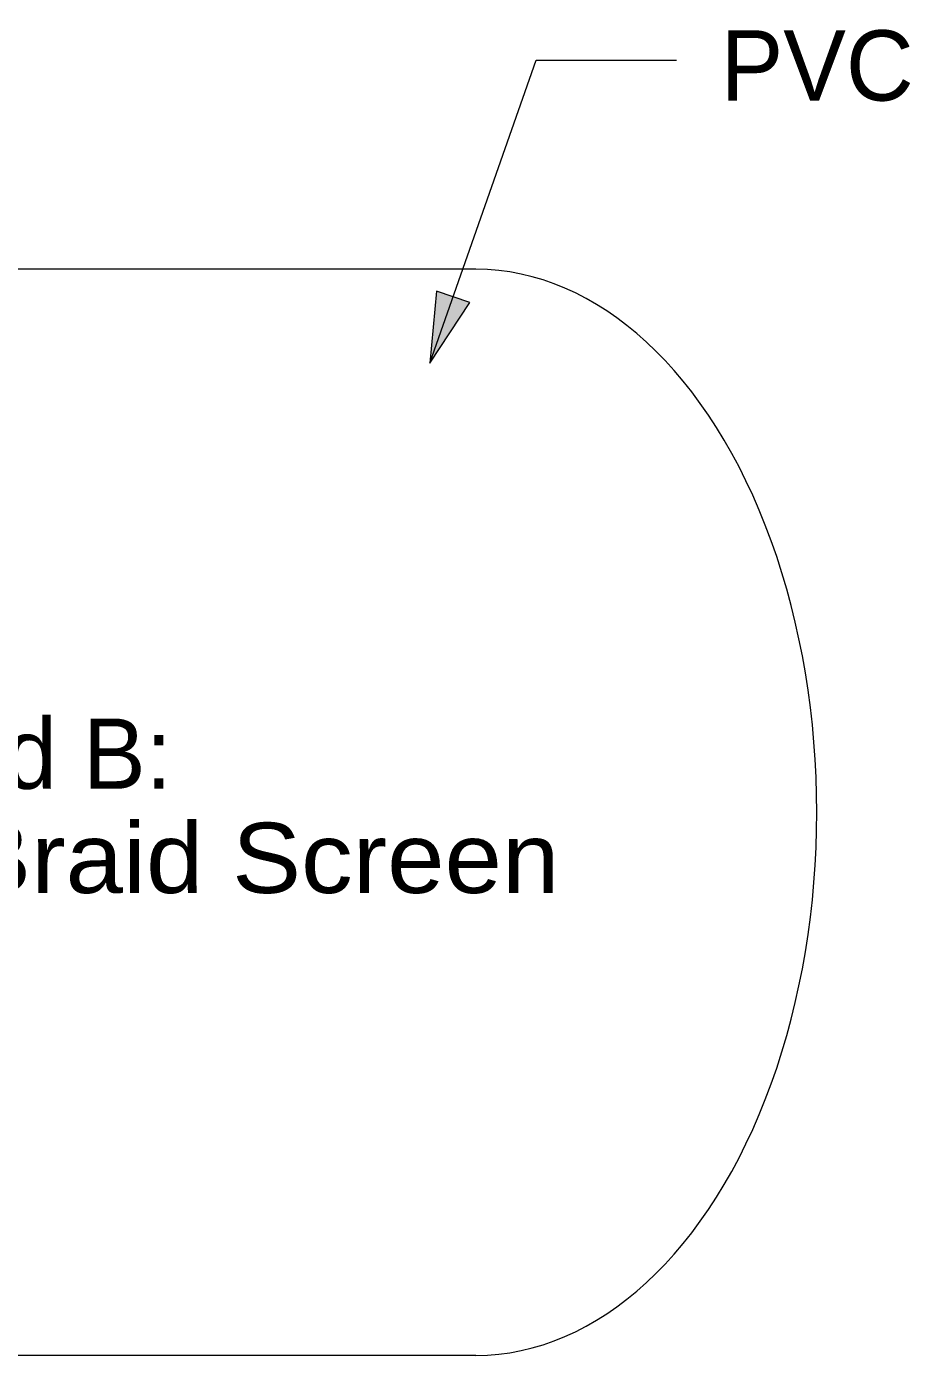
# Model space of a CAD drawing. Header units: feet. Extents: x 353 to 697, y -24 to 522.
# Drawn here: x 564.5 to 617, y 5.3 to 83.6 of the extents above; entities that cross this region are included whole.
import ezdxf

# ---------------------------------------------------------------- set-up
doc = ezdxf.new("R2010")
doc.units = ezdxf.units.FT
doc.header["$LTSCALE"] = 1.7
doc.layers.add('2', color=7, linetype='Continuous', lineweight=13)
doc.layers.add('63', color=7, linetype='Continuous', lineweight=13)

msp = doc.modelspace()

# ---------------------------------------------------------------- hatches: boundary and pattern name
at = {"layer": '63'}
msp.add_hatch(color=256, dxfattribs=at).paths.add_polyline_path([(588.685, 67.975), (588.293, 63.726), (590.639, 67.291)])

# ---------------------------------------------------------------- linework, layer by layer
for p, q in [((591.005, 69.258), (506.797, 69.258)), ((591.005, 5.258), (506.797, 5.258))]:
    msp.add_line(p, q, dxfattribs=at)
msp.add_lwpolyline([(588.293, 63.726), (594.549, 81.577), (602.829, 81.577)], dxfattribs=at)
msp.add_lwpolyline([(588.685, 67.975), (588.293, 63.726), (590.639, 67.291)], close=True, dxfattribs=at)
msp.add_ellipse((591.005, 37.258), major_axis=(0, -32), ratio=0.627915, start_param=6.283185, end_param=9.424778, dxfattribs=at)

# ---------------------------------------------------------------- texts
at = {"layer": '2'}
for s, p in [('PVC Outer Jacket. OD:17.0', (605.427, 79.197)), ('Shield B:', (550.913, 38.645))]:
    msp.add_text(s, height=4.14, dxfattribs=at).set_placement(p)
at = {"layer": '2', "width": 1.1}
msp.add_text('TC Braid Screen', height=4.14, dxfattribs=at).set_placement((550.913, 32.505))

doc.saveas('drawing.dxf')
